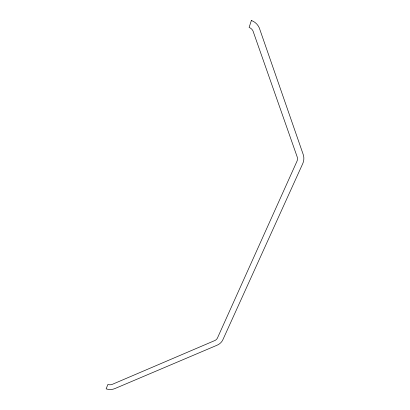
<?xml version="1.0" encoding="UTF-8"?>
<svg xmlns="http://www.w3.org/2000/svg" width="410" height="410" viewBox="0 0 410 410"><rect width="100%" height="100%" fill="white"/><g stroke="black" fill="none" stroke-linecap="round" stroke-linejoin="round"><path stroke-width="0.61" d="M251.371 20.5L249.101 27.465A7.226 6.842 -80.7 0 1 253.031 31.073L297.199 156.963A6.504 6.196 -36.2 0 1 296.907 161.402L217.52 337.861A5.801 5.151 -2.3 0 1 214.43 340.71L112.217 384.385A5.709 4.879 8 0 1 107.881 384.472L106.134 388.864A11.244 9.609 8 0 0 114.646 388.685L216.7 345.379A11.603 10.296 -2.3 0 0 222.881 339.716L302.718 163.708A13.002 12.397 -36.2 0 0 303.062 154.058L259.243 27.772A14.483 13.72 -80.7 0 0 251.371 20.5"/></g></svg>
